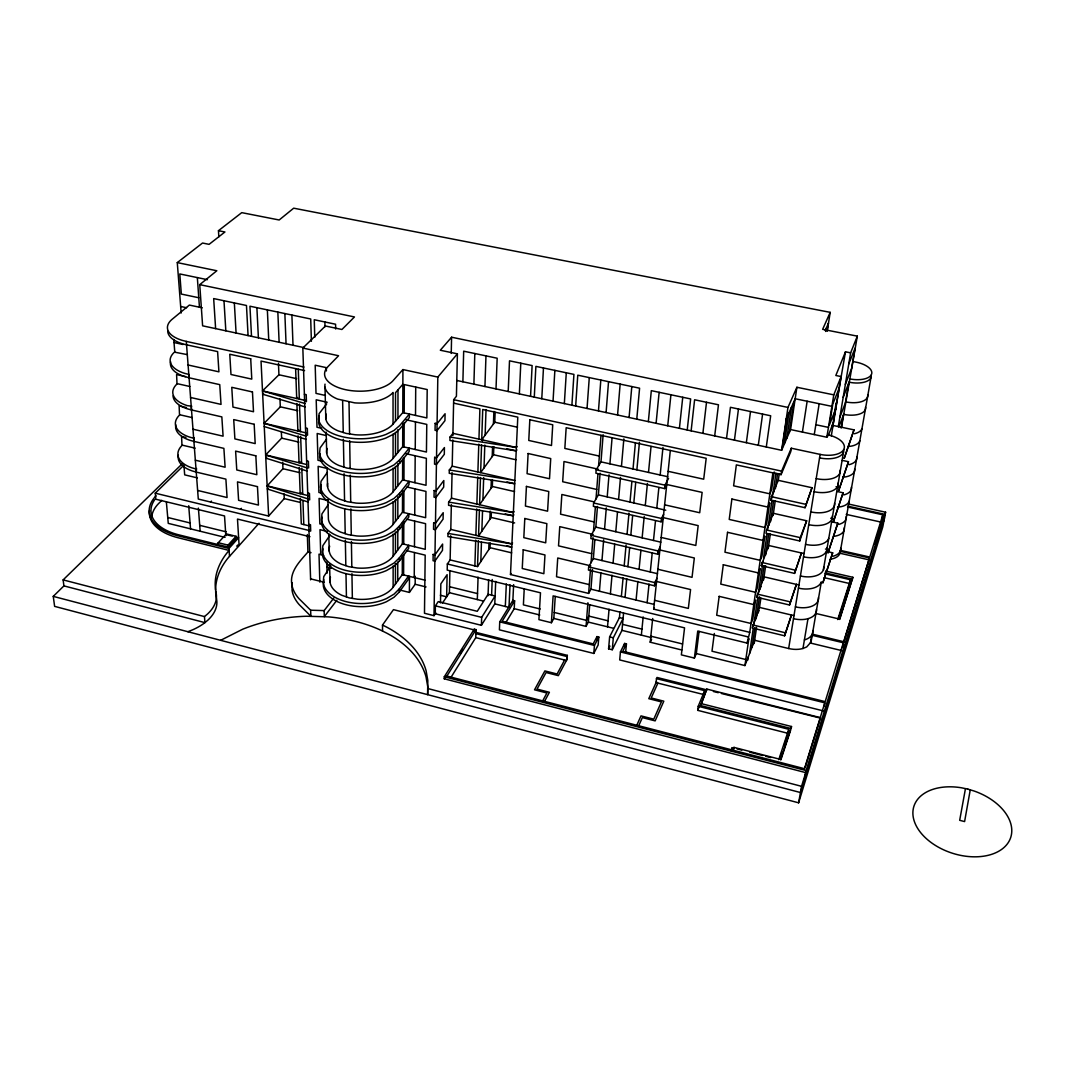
<?xml version="1.0" encoding="UTF-8"?>
<svg xmlns="http://www.w3.org/2000/svg" width="1065" height="1065" viewBox="0 0 1065 1065"><rect width="100%" height="100%" fill="white"/><g stroke="black" fill="none" stroke-linecap="round" stroke-linejoin="round"><path stroke-width="1.5" d="M395.448 584.033L395.461 563.638M395.461 553.081L395.474 532.167M395.474 521.344L395.488 499.911M395.488 488.808L395.488 466.523M395.501 455.434L395.501 432.563M395.514 421.181L395.514 392.679L402.876 384.265M397.738 580.864L397.764 562.08M397.778 549.966L397.804 529.092M397.817 518.282L397.844 496.889M397.871 485.813L397.897 463.555M397.911 452.492L397.937 429.661M397.951 418.305L397.99 389.857M399.388 591.874L399.402 588.759L408.481 576.125L408.454 579.214L399.388 591.874L394.063 597.239L386.542 601.672A39.711 23.363 -1.5 0 1 346.498 604.853A39.711 23.363 -1.5 0 1 323.321 585.856L323.827 579.733M399.455 560.936L399.455 557.74L408.64 545.307L408.627 548.475L399.455 560.936L394.05 566.221L386.435 570.574A40.19 23.044 -1.2 0 1 345.885 573.649A40.19 23.044 -1.2 0 1 322.429 554.852L322.961 548.834M399.508 529.212L399.521 525.95L408.827 513.716L408.8 516.964L399.508 529.212L394.05 534.417L386.329 538.69A40.696 22.684 -1 0 1 345.273 541.632A40.696 22.684 -1 0 1 321.524 523.075L322.056 517.151M399.575 496.689L399.575 493.348L409 481.34L408.987 484.668L399.575 496.689L394.037 501.801L386.222 505.981A41.216 22.312 -0.8 0 1 344.634 508.79A41.216 22.312 -0.8 0 1 320.592 490.499L321.137 484.668M399.641 463.328L399.641 459.894L409.186 448.139L409.173 451.547L399.641 463.328L394.037 468.334L386.116 472.421A41.748 21.899 -0.6 0 1 343.982 475.083A41.748 21.899 -0.6 0 1 319.633 457.071L319.979 453.57M330.443 577.163A32.962 19.343 -1.4 0 0 341.812 595.282L349.214 597.891L357.587 599.236A32.962 19.343 -1.4 0 0 393.145 587.214L402.29 574.607L402.344 555.863M329.644 546.185A33.374 19.077 -1.2 0 0 341.159 564.064L348.641 566.647L357.121 568.004A33.374 19.077 -1.2 0 0 393.131 556.21L402.384 543.802L402.45 522.995M327.913 499.805L328.406 519.334A33.787 18.784 -1 0 0 340.481 532.061L348.055 534.617L356.642 535.961A33.787 18.784 -1 0 0 393.105 524.419L402.477 512.225L402.543 490.898M327.594 483.457A34.226 18.464 -0.8 0 0 339.775 499.219L347.456 501.761L356.149 503.093A34.226 18.464 -0.8 0 0 393.091 491.83L402.583 479.849L402.65 459.268M327.141 448.458A34.666 18.118 -0.6 0 0 339.056 465.538L346.844 468.041L355.643 469.372A34.666 18.118 -0.6 0 0 393.078 458.389L402.677 446.661L402.756 423.923M326.263 414.192A35.118 17.759 -0.4 0 0 338.324 430.952L346.205 433.428L355.138 434.76A35.118 17.759 -0.4 0 0 393.052 424.083L402.783 412.608L402.916 369.568L437.822 377.077L457.404 353.846L440.298 350.239L451.587 337.206L787.954 407.416L796.9 387.274L833.775 394.849L841.11 376.571L835.825 375.492L845.477 351.809L850.629 352.835L857.325 336.141L822.646 329.325L830.194 312.351L293.687 208.181L279.176 219.989L241.755 212.641L218.458 230.692L218.831 236.803M403.608 574.927L403.688 554.625M403.728 544.122L403.808 521.717M403.835 512.545L403.915 491.218M403.954 480.169L404.034 458.003M404.074 446.981L404.168 422.605M404.194 412.914L404.301 384.585L427.198 389.55L426.852 417.933L402.783 412.608M399.734 590.023L409.386 592.42L409.493 576.325M414.232 577.536L414.431 552.535M414.471 546.704L414.671 521.091M414.724 515.114L414.924 488.848M414.977 482.725L415.19 455.793M415.244 449.51L415.457 421.873M415.51 415.417L415.723 387.061M409.386 592.42L415.164 584.259L415.23 576.232M474.87 630.094L393.464 609.646L382.508 625.048L386.688 627.125A124.765 79.196 -4.1 0 1 426.106 670.777L427.811 680.442L427.651 694.66L427.731 686.566L426.027 676.874A124.445 79.369 -4.2 0 0 386.702 633.129L381.057 630.32A124.445 79.369 -4.2 0 0 328.22 616.861L306.374 616.249A124.445 79.369 -4.2 0 0 242.687 629.215L220.655 640.318M406.763 550.685L425.188 555.145L424.482 613.267L434.001 615.65L437.822 377.077M481.393 625.315L481.673 617.367L495.105 596.014L488.089 594.297L477.266 611.297L438.248 601.619L435.385 605.839L435.252 613.773L481.393 625.315L494.786 603.882L495.704 581.397M440.471 602.91L440.83 583.86L447.114 574.674L446.648 596.813L440.391 595.268M182.168 463.847L63.128 579.893L63.927 585.896L53.25 596.373L54.621 606.371L798.617 802.81L801.546 786.316L805.739 772.631L444.265 678.804L444.305 676.768L474.245 629.175L476.028 629.615L475.762 637.615L450.974 677.367M451.24 353.42L451.587 337.206M450.668 535.788L450.136 559.937L447.34 563.984L447.207 570.108L540.488 592.806L538.917 619.63L551.404 622.719L553.827 618.446L555.251 596.453M451.347 504.69L450.801 529.438L447.979 533.419L447.912 536.56L511.772 547.064L507.007 545.932M452.066 472.647L451.493 498.18L448.631 502.108L448.565 505.316L513.223 515.793L513.876 514.794M452.785 439.978L452.199 466.164L449.31 470.011L449.244 473.299L514.701 483.736L506.94 481.966M517.058 446.528L516.379 447.486L452.931 433.335L450.002 437.103L449.923 440.484L516.219 450.868L516.898 449.909M442.374 603.176L449.417 592.699L449.896 570.813M452.878 435.585L453.677 399.681L456.419 396.26L457.404 353.846M462.889 381.776L463.674 351.184L497.169 358.226L496.01 388.898M473.898 384.146L474.804 353.527M474.884 565.914L475.709 540.128M475.869 535.376L476.707 508.95M476.867 504.091L477.732 476.907M477.892 472.008L478.784 444.158M478.944 439.139L479.902 408.88L453.597 403.129M474.191 631.172L474.245 629.175M450.136 559.937L477.533 566.553L478.385 540.767M479.41 509.576L478.544 536.014L491.165 517.444L491.351 512.545M480.475 477.533L479.583 504.717L492.336 486.479L492.576 480.142M481.553 444.771L480.635 472.634L493.534 454.742L493.84 446.634M482.445 440.937L482.525 438.687M477.32 599.582L478.079 577.11M484.934 386.515L485.973 355.87M480.808 561.614L481.46 542.325M481.846 531.155L482.525 511.386M482.911 499.938L483.683 477.613M484.016 467.948L484.801 445.077M485.134 435.159L486.013 409.759M488.742 549.62L488.981 543.23M489.873 519.347L490.18 511.173M491.018 488.342L491.324 480.435M492.203 456.579L492.576 446.847M493.414 424.03L493.894 411.423M488.036 595.721L488.635 579.64M477.533 566.553L490.033 547.69L490.206 542.897M592.499 569.562L590.942 589.185L588.626 593.405L510.494 574.528L517.79 417.147L482.725 409.493L481.726 439.752L494.759 422.233L495.132 412.262M491.591 595.442L492.216 579.506M508.205 391.521L509.509 360.822L532.114 365.575L530.556 396.313M499.738 621.867L499.405 629.828L593.791 653.444L598.144 645.004L598.81 637.043L597.012 636.59L593.205 643.899L502.161 621.241L514.608 600.806L512.877 600.38L499.738 621.867L594.443 645.457L598.81 637.043M505.316 606.478L506.328 583.939M510.029 584.831L508.977 607.383L494.786 603.882M519.361 393.917L520.785 363.205M512.798 601.965L513.623 584.658M514.608 600.806L514.235 608.687L505.955 622.359M524.22 588.905L523.394 604.867L540.208 608.994M534.284 397.125L535.895 366.373L573.928 374.387L571.892 405.206M541.779 398.736L543.47 367.971M553.041 401.159L554.865 370.367M564.344 403.582L566.287 372.777M551.404 622.719L553.121 595.881L684.555 627.857L681.36 654.869L694.38 658.077L696.324 653.577L699.079 631.372M575.672 406.018L577.763 375.186L639.586 388.193L636.777 419.157M474.804 632.091L567.326 655.361L566.434 660.486L475.762 637.615M567.326 655.361L567.046 659.355L558.326 675.636L546.092 672.521L537.026 689.095L549.407 692.29L544.295 701.835M587.041 408.467L589.278 377.609M598.463 410.917L600.82 380.032M594.829 540.035L593.365 558.526L588.679 566.886L588.426 570.055L654.456 585.79L656.572 581.477L690.573 589.557L688.336 608.421L654.602 600.314M597.465 506.487L595.841 527.108L591.115 535.336L590.862 538.571L657.744 554.199L659.887 549.966L694.327 557.993L692.037 577.337L657.851 569.269M600.088 473.219L598.384 494.892L593.618 502.973L593.351 506.301L661.125 521.81L663.269 517.643L698.174 525.617L695.818 545.453L661.192 537.452M603.136 434.72L600.993 461.864L596.174 469.785L595.907 473.193L664.587 488.582L666.743 484.495L702.128 492.403L699.705 512.744L664.613 504.81M553.827 618.446L586.056 626.393L587.907 602.763M588.626 593.405L590.543 568.976M591.035 562.693L592.979 537.652M593.485 531.209L595.362 507.166M596.014 498.913L597.958 473.872M598.597 465.804L600.98 435.319M586.056 626.393L588.346 622.093L589.704 604.907M606.091 412.554L608.541 381.656M593.791 653.444L594.443 645.457M599.435 591.221L600.94 572.983M601.965 560.563L603.669 539.848M604.547 529.132L606.304 507.899M607.21 496.902L609.02 474.83M609.926 463.847L612.056 437.968M596.746 639.772L597.012 636.59M617.567 415.017L620.149 384.106M607.529 626.806L609.06 609.207M610.391 593.871L612.016 575.207M613.054 563.185L614.718 544.055M615.783 531.728L617.487 512.119M618.579 499.485L620.509 477.4M621.454 466.417L623.85 438.9M608.581 648.838L609.633 636.857L619.444 617.607L623.078 618.499L613.32 637.775L612.255 649.743L608.581 648.838L609.979 646.069M629.082 417.493L631.798 386.555M829.928 559.298A17.772 9.825 9.9 0 0 839.992 553.241L840.418 550.379L869.786 557.048L882.818 514.808L847.527 507.007M619.391 618.166L619.99 611.709M621.374 596.506L623.078 577.842M624.183 565.808L626.074 545.08M627.045 534.337L628.989 513.09M630.001 502.081L631.878 481.553M633.023 468.986L635.392 443.067M292.13 582.662L292.05 590.236A66.935 39.432 -1.6 0 0 299.318 604.747L310.86 616.209L310.647 610.205L299.092 598.783A67.095 39.325 -1.5 0 1 291.81 584.326C289.547 571.186 300.197 560.989 307.918 552.016L307.332 534.55M612.255 649.743L621.973 630.36L623.584 613.147M625.035 597.398L626.779 578.721M627.897 566.687L629.668 547.543M630.813 535.216L632.637 515.593M633.808 502.946L635.725 482.418M636.883 469.838L639.439 442.295M625.688 651.86L626.446 643.886L624.636 643.433L620.429 651.926L619.697 659.927L823.338 710.888M624.33 646.628L624.636 643.433M648.345 421.647L651.314 390.655L690.652 398.936L687.218 429.994M636.071 600.061L637.895 581.37M639.067 569.336L640.93 550.179M642.128 537.838L644.205 516.565M645.284 505.542L647.427 483.43M648.505 472.421L651.035 446.488M656.093 423.298L659.142 392.306M641.343 635.126L643.18 616.941M319.007 419.344L318.648 422.765A42.294 21.46 -0.4 0 0 343.303 440.484A42.294 21.46 -0.4 0 0 386.009 437.981L394.023 433.988L399.708 429.089L409.359 417.56L409.373 414.059L399.708 425.561L394.023 430.446L385.996 434.427A42.347 21.42 -0.4 0 1 343.236 436.93A42.347 21.42 -0.4 0 1 318.555 419.237L319.127 413.633L326.715 403.848M647.134 602.723L649.038 584.033M650.276 571.985L652.233 552.815M653.484 540.474L655.494 520.825M656.786 508.165L658.876 487.61M660.167 475.017L662.976 447.433M667.728 425.8L670.923 394.782M654.456 585.79L654.789 582.608L656.905 578.322M657.744 554.199L658.09 550.951L660.22 546.718M661.125 521.81L661.471 518.469L663.615 514.315M664.587 488.582L664.946 485.147L668.54 478.385M681.773 649.996L650.209 642.208L652.685 618.512M772.897 472.873L749.747 632.357L653.67 609.127L670.324 450.468M679.417 428.316L682.745 397.272M707.027 689.92L656.999 677.473L656.479 678.631L656.04 682.652L704.125 694.646M691.132 430.832L694.606 399.774L718.462 404.793L714.695 435.904M702.887 433.362L706.508 402.277M694.38 658.077L697.735 631.066L747.084 643.074L748.855 638.547L744.928 665.572L696.324 653.577M726.53 438.447L730.444 407.309L770.687 415.776L766.281 446.994M788.566 730.643L788.113 733.359L697.708 710.342L698.227 706.281L704.657 690.626L656.479 678.631M734.437 440.151L738.458 409M700.903 703.539L791.508 726.516L791.175 728.54L700.637 705.562L706.814 689.082L820.489 717.65L805.073 767.639M704.298 693.302L704.657 690.626M706.814 689.082L700.637 705.562M714.309 633.489L711.992 651.208L745.806 659.515M746.352 442.707L750.505 411.529M758.293 445.277L762.607 414.072M747.084 643.074L749.747 632.357M731.761 750.372L732.148 747.63L731.043 750.652M733.665 749.441L733.958 747.377L780.672 759.452L791.508 726.516M774.202 471.968L771.632 489.674L769.862 493.84L733.612 485.813L736.354 464.886L781.071 474.657L790.763 451.693L791.282 448.219L820.13 454.396A20.568 10.317 8.8 0 0 844.026 448.897A20.568 10.317 8.8 0 0 827.771 434.839L826.839 437.236L790.576 429.568L781.63 450.295L456.805 380.471M760.889 598.131L759.505 607.423L752.209 628.004L784.599 635.805L791.468 615.024L784.599 635.805M789.511 605L796.407 584.392L789.511 605L756.709 597.239L764.031 576.831L798.963 584.991M794.557 573.396L801.466 552.988L794.557 573.396L761.302 565.688L768.664 545.48L804.048 553.574M766.52 529.984L766.028 533.325L799.735 540.98L806.658 520.772L773.403 513.317L766.52 529.984L800.268 537.639L806.658 520.772M778.275 480.342L811.983 487.73L805.047 507.712L770.874 500.111L771.38 496.689L778.275 480.342L779.234 473.885M747.856 659.981L748.336 656.706M749.56 653.537L753.115 629.242M753.94 623.571L757.827 597.092M758.44 592.872L762.407 565.715M763.525 558.14L767.12 533.538M767.772 529.092L771.965 500.417M772.791 494.826L775.972 473.046M755.578 617.474L755.125 620.549L756.509 616.994L759.478 596.813M769.13 525.112L769.449 522.888M773.975 492.003L774.308 489.727M752.13 646.868L754.979 627.485M761.475 583.234L764.058 565.701M765.629 555.011L768.744 533.791M770.527 521.717L773.629 500.563M775.373 488.675L777.623 473.446M781.63 450.295L787.954 407.416M782.069 449.297L786.662 418.079M754.18 643.526L756.563 627.391M763.565 579.972L765.668 565.715M768.184 548.701L770.341 534.071M773.084 515.527L775.267 500.736M784.333 444.038L788.939 412.927M781.071 474.657L781.604 471.129L791.282 448.219M786.849 438.194L791.455 407.203M789.338 432.43L793.944 401.545M790.576 429.568L796.9 387.274M802.411 432.071L807.15 401.225M825.761 331.455L826.28 328.206M827.119 330.456L828.144 323.973M827.212 331.282L830.194 312.351M814.272 434.573L819.171 403.715M799.735 540.98L800.268 537.639M805.047 507.712L811.983 487.73M744.928 665.572L754.659 640.278L788.659 648.518L820.13 454.396M826.839 437.236L833.775 394.849M832.298 426.266L832.817 423.151M833.323 420.036L833.842 416.908M834.361 413.792L836.158 402.889M831.312 435.838L841.11 376.571M832.284 428.09L845.477 351.809M838.301 426.559L850.629 352.835M788.659 648.518A19.064 11.409 10.2 0 0 802.97 648.479L807.976 618.685M841.164 428.09L843.32 415.257M845.424 402.77L848.752 383.054M841.496 427.211L857.325 336.141M845.517 642.128L812.382 634.181L811.783 635.193L810.438 643.047L841.883 650.635M811.304 640.558L812.049 636.151M812.502 633.529L821.328 581.903A19.529 11.103 9.7 0 1 798.444 588.133M823.391 569.815L843.48 452.266M837.809 523.155L828.011 552.815L837.809 523.155L831.765 521.81M843.081 492.789L833.296 522.09L843.081 492.789L836.957 491.458M848.472 461.704L838.688 490.592L848.472 461.704L842.269 460.373M832.67 552.815L822.872 582.821L832.67 552.815L828.197 551.79M853.997 429.861L844.226 458.323L853.997 429.861L833.283 425.507M840.445 550.725L870.984 377.503M804.634 778.808L806.112 770.554L884.749 514.315L847.86 506.168M970.255 789.857L964.597 821.581L959.685 820.303L965.462 788.633M824.217 706.055L824.803 702.833L620.429 651.926M824.763 573.822L850.456 579.759L849.75 583.567L824.11 577.629M839.699 619.471L852.852 577.283L825.455 570.973M842.468 647.493L843.334 642.767L811.783 635.193M844.279 640.491L869.493 557.98L840.325 551.351M881.7 520.705L882.818 514.808M883.338 521.69L884.749 514.315M848.872 504.118L885.601 512.212L882.792 526.869L798.617 802.81M884.389 516.166L885.601 512.212M884.549 517.723L800.441 792.533L53.25 596.373M824.803 702.833L804.474 768.69L446.887 676.062L476.028 629.615M843.334 642.767L825.175 701.635L622.812 651.274L626.446 643.886M843.666 641.689L869.493 557.98M874.645 544.175L881.407 522.183L846.222 514.382M852.852 577.283L839.553 619.085L815.564 613.4M837.729 619.564L850.456 579.759M838.98 617.301L849.271 585.098M780.845 759.944L790.656 730.111M778.741 759.691L788.792 729.299L698.227 706.281M779.58 759.225L782.083 751.624M784.093 745.527L787.607 734.877M733.093 749.747L733.958 747.377M838.861 426.919L843.773 414.085M839.859 417.227L845.876 401.612M752.715 626.713L753.541 624.623M758.04 613.094L759.052 610.498M828.197 435.771L833.629 421.82M843.187 397.312L849.191 381.909M835.799 408.694L829.382 425.002L832.83 404.008L839.233 387.926M845.344 384.398L851.641 368.397L855.035 348.228L848.765 363.99M756.709 597.239L757.854 594.323M759.625 589.89L761.022 586.389M761.302 565.688L763.046 561.388M697.708 710.342L699.465 706.055M770.874 500.111L772.618 495.971M786.236 419.051L795.182 398.749L831.898 406.351M825.215 330.603L828.49 323.188M638.507 726.157L642.368 717.597L655.148 720.885L663.814 701.183L651.208 697.974L657.904 683.118M636.551 725.744L641.01 715.88L653.777 719.168L661.392 701.888L648.785 698.68L656.559 681.494M650.209 642.208L651.594 639.28M653.67 609.127L654.203 608.048M542.458 701.276L546.904 692.995L534.524 689.8L544.894 670.91L557.101 674.012L564.623 660.02M811.051 642.035L806.711 646.921L802.97 648.479M444.265 678.804L446.022 676.009M460.107 653.591L462.743 649.384M510.494 574.528L511.147 573.489M447.979 533.419L511.919 543.922L512.571 542.91M448.631 502.108L513.37 512.571L514.022 511.573M434.001 615.65L435.825 612.921M336.82 600.287L324.319 616.595L324.146 610.604L333.798 598.091M330.829 565.874L323.747 576.631L323.228 582.741A39.751 23.337 -1.4 0 0 346.431 601.725A39.751 23.337 -1.4 0 0 386.528 598.543L394.063 594.124L399.402 588.759M330.043 535.056L322.868 545.639L322.336 551.67A40.244 23.004 -1.2 0 0 345.832 570.427A40.244 23.004 -1.2 0 0 386.422 567.379L394.05 563.026L399.455 557.74M328.246 504.664L321.963 513.889L321.43 519.813A40.75 22.645 -1 0 0 345.206 538.331A40.75 22.645 -1 0 0 386.329 535.402L394.05 531.142L399.521 525.95M229.494 556.289L228.975 548.462L238.627 537.705L237.016 537.306M236.044 536.294L228.043 545.134L218.312 542.724L218.445 544.681L228.176 547.091L236.164 538.251L236.044 536.294L226.379 533.911L216.834 544.282L179.013 534.896A54.661 29.421 -4.3 0 1 154.665 499.738M327.408 472.274L321.044 481.313L320.498 487.144A41.269 22.272 -0.8 0 0 344.567 505.409A41.269 22.272 -0.8 0 0 386.222 502.613L394.037 498.433L399.575 493.348M301.115 492.642L300.184 493.707L299.225 467.548M402.916 369.568L393.025 380.698A35.691 17.28 -0.1 0 1 345.566 389.684A35.691 17.28 -0.1 0 1 327.993 366.586L338.577 355.737L302.833 348.055L310.621 579.853M202.27 307.812L189.357 305.069L171.824 319.54A36.636 16.547 -2.4 0 0 182.261 340.374L186.295 341.412L198.29 499.059L268.646 516.059L284.235 498.606L284.022 493.867M258.995 523.274L227.644 558.486A124.246 73.059 -2 0 0 215.623 590.09M326.556 439.046L320.099 447.912L319.54 453.623A41.801 21.859 -0.6 0 0 343.915 471.609A41.801 21.859 -0.6 0 0 386.102 468.959L394.037 464.886L399.641 459.894M299.997 461.691L299.052 462.743L298.067 435.851M268.167 488.05L267.315 488.981L307.918 501.935M307.812 498.819L267.155 485.88L282.957 468.72L282.678 462.263M240.57 509.283L241.436 508.351M298.852 429.994L297.894 431.019L296.882 403.475M266.663 457.231L265.797 458.136L306.88 470.97M306.773 467.788L265.638 454.968L281.639 438.141L281.36 431.525M210.564 502.028L211.456 501.109M297.681 397.511L296.709 398.51L295.617 368.623M306.134 436.118L264.093 423.311L280.308 406.83L279.962 398.843M178.321 455.274A34.905 17.959 -3.5 0 0 192.392 470.996L196.24 472.088L196.532 468.467M161.813 500.364L158.326 503.825A54.488 29.54 -4.3 0 0 151.709 517.523M263.548 393.344L262.656 394.223L305.162 406.883M305.056 403.542L262.496 390.895L278.937 374.774L278.444 363.311M302.833 348.055L325.411 325.997L341.932 329.484L354.472 316.944L199.741 284.648L202.616 325.823L303.871 347.589M225.847 535.722L224.529 515.953L155.823 499.232L155.264 493.188L184.178 464.912M175.818 424.829A35.305 17.639 -3.2 0 0 190.009 440.311L193.897 441.389L194.203 437.715M185.949 437.475L181.583 436.464L181.982 445.45A34.945 17.919 -3.5 0 0 192.153 467.908L196 468.999M173.062 395.914A35.717 17.32 -2.9 0 0 187.573 408.893L191.514 409.958L191.314 406.684M191.807 406.218L187.32 405.659A35.771 17.28 -2.9 0 1 177.016 383.959L176.59 374.574L185.523 376.571M186.468 407.549L179.12 405.872L179.532 415.057A35.345 17.612 -3.2 0 0 189.77 437.156L193.657 438.234M170.613 361.781A36.143 16.96 -2.7 0 0 185.084 376.73L189.117 377.729L188.864 374.414L184.817 373.416A36.197 16.934 -2.6 0 1 174.447 352.129L187.4 354.645M63.927 585.896L204.933 622.626L204.467 616.582L207.475 614.052A51.919 29.927 -6.4 0 0 216.102 592.925A124.552 72.873 -2 0 1 227.244 552.615L229.108 550.419L178.241 537.785A56.365 30.392 -4.3 0 1 149.486 510.508M199.741 284.648L216.821 270.75L177.283 262.602L181.17 313.03M177.283 262.602L202.536 243.033L209.086 244.351L224.928 231.984L218.458 230.692M187.879 631.718L192.592 629.841A51.799 30.006 -6.5 0 0 204.706 622.812L207.941 620.096A51.799 30.006 -6.5 0 0 216.528 598.916A124.246 73.059 -2 0 1 215.649 591.355M310.647 610.205L324.146 610.604M450.002 437.103L516.379 447.486M449.31 470.011L514.861 480.435L452.199 466.164M853.078 361.554L856.167 362.167A19.037 8.8 8.6 0 1 871.529 374.294A19.037 8.8 8.6 0 1 849.644 378.887M207.409 279.682L179.799 273.945L181.33 294.073L198.769 297.747M815.83 424.735L828.45 427.385M180.664 306.467L186.615 307.745M186.295 341.412L303.964 367.052M453.677 399.681L781.604 471.129M304.55 370.58L261.032 361.075L268.646 516.059M836.078 486.665L839.247 487.357M174.008 342.531L183.034 344.501M278.937 374.774L296.589 378.647M494.759 422.233L517.497 427.225M188.092 365.002L218.924 371.831L217.606 351.596L186.548 344.807A36.583 16.587 -2.4 0 1 167.724 331.268M325.451 395.474L316.012 393.384L315.187 365.215L326.316 367.638L326.396 370.953M599.355 456.086L564.836 448.432L566.167 427.717L706.188 458.296L703.699 479.197L668.128 471.316M771.38 496.689L805.593 504.278M304.39 394.263L306.214 394.662L306.44 401.598L304.63 401.186M600.993 461.864L667.742 476.694M327.181 402.237L316.199 399.788L316.997 427.251L321.657 428.303M405.792 419.716L426.772 424.389L426.439 452.039L402.677 446.661M262.496 390.895L305.549 400.493M830.7 518.229L833.828 518.921M189.064 377.782L219.749 384.638L221.027 404.394L190.555 397.485M506.78 448.751L516.219 450.868M598.33 469.212L563.984 461.531L562.679 481.726L596.746 489.447M596.174 469.785L664.946 485.147M177.336 383.693L189.823 386.488M280.308 406.83L297.747 410.744M493.534 454.742L515.979 459.787M305.522 428.01L307.332 428.423L307.545 435.172L305.748 434.773M598.384 494.892L665.758 510.202M326.476 435.612L317.184 433.495L317.969 460.266L322.575 461.331M405.645 453.61L426.359 458.323L426.027 485.281L402.583 479.849M825.455 549.021L828.543 549.726M839.992 553.241L869.147 559.87M264.093 423.311L306.627 433.002M191.514 409.958L221.839 416.894L223.091 436.171L192.978 429.208M594.137 501.868L561.854 494.493L560.576 514.182L594.203 521.97M593.618 502.973L661.471 518.469M179.839 414.778L192.179 417.613M281.639 438.141L298.879 442.095M492.336 486.479L514.502 491.564M825.122 572.877L852.506 579.187M761.781 562.44L795.076 570.134M595.841 527.108L660.859 542.178M306.627 460.919L308.411 461.331L308.624 467.921L306.853 467.508M327.328 468.494L318.142 466.35L318.914 492.469L321.936 493.188M407.07 487.024L425.96 491.418L425.641 517.697L402.477 512.225M265.638 454.968L306.467 464.46M451.493 498.18L513.37 512.571M193.897 441.389L223.89 448.378L225.114 467.215L195.334 460.187M505.183 513.916L513.223 515.793M593.232 534.444L559.764 526.643L558.526 545.852L591.727 553.68M591.115 535.336L658.09 550.951M182.288 445.157L195.135 448.165M282.957 468.72L299.997 472.714M491.165 517.444L514.635 522.928M757.162 594.07L790.017 601.818M593.365 558.526L657.558 573.702M307.705 493.028L309.462 493.441L309.675 499.871L307.918 499.458M267.155 485.88L309.116 495.824M450.801 529.438L511.919 543.922M328.153 500.563L319.087 498.42L319.833 523.9L322.828 524.619M406.923 519.254L425.574 523.674L425.255 549.314L402.384 543.802M196.24 472.088L225.887 479.13L227.071 497.528L197.637 490.446M590.782 565.848L557.74 557.993L556.529 576.737L589.318 584.618M588.679 566.886L654.789 582.608M759.505 607.423L793.997 615.623M197.384 477.892L184.684 474.857L183.992 466.35M284.235 498.606L300.317 502.44M490.033 547.69L511.666 552.841M752.662 624.915L785.091 632.716M590.942 589.185L654.323 604.454M308.757 524.353L310.501 524.765L310.7 531.049L308.97 530.623M310.155 526.097L301.288 523.953L300.343 498.407M327.461 531.502L319.993 529.691L320.725 554.572M155.264 493.188L309.808 530.65M447.34 563.984L747.989 636.87M309.968 536.707L237.482 519.068L239.106 545.493L237.508 545.094M608.048 620.802L588.825 616.089L586.522 620.376L554.213 612.442M622.532 624.356L641.955 629.109M323.68 555.291L319.007 554.146L319.833 582.142M402.29 574.607L424.882 580.145M167.738 517.484L190.089 522.968M199.714 525.338L226.233 531.848M307.918 551.923L311.033 552.682M449.55 586.722L477.519 593.591M650.835 636.178L682.505 643.952M588.346 622.093L613.387 628.257M621.973 630.36L651.021 637.509M225.767 534.537L232.197 536.121M225.061 537.372L168.257 523.368L166.353 501.841M415.164 584.259L426.053 586.935M449.417 592.699L482.991 600.98M514.102 608.648L539.782 614.984M609.633 636.857L613.32 637.775M326.702 567.152L331.242 568.271M236.656 546.039L238.254 546.438M228.975 548.462L178.068 535.828A56.405 30.366 -4.3 0 1 156.049 495.824M713.43 691.505L718.223 692.703M721.418 693.488L820.596 718.143M435.385 605.839L481.673 617.367M310.594 578.867L324.346 582.302M475.895 633.622L566.726 656.479M736.967 748.881L741.799 750.133M749.827 752.209L762.686 755.524M765.895 756.363L770.714 757.614M444.305 676.768L806.112 770.554M63.128 579.893L204.467 616.582M427.731 688.523L801.546 786.316M264.253 426.572L306.254 439.379M173.768 339.469L174.767 351.863M188.705 505.742L190.555 528.866M198.396 508.098L200.153 531.235M197.345 277.592L199.435 307.199M228.19 544.961L228.323 546.931M228.043 545.134L228.176 547.091M215.623 328.619L213.666 298.573L246.468 305.482L248.078 335.595M223.983 300.743L225.833 330.816M234.34 302.926L236.084 333.026M251.513 336.34L249.942 306.214L310.714 318.994L311.393 341.293M256.891 307.679L258.396 337.818M267.355 309.875L268.739 340.041M277.845 312.085L279.123 342.278M284.861 313.563L286.059 343.769M291.89 315.04L293.008 345.26M298.28 369.209L299.332 399.109M299.518 404.061L300.49 431.605M300.663 436.45L301.621 463.342M301.794 468.147L302.726 494.306M302.939 500.603L303.791 524.566M314.761 337.272L314.255 319.74L335.568 324.226L335.675 329.018M326.809 562.12L327.101 573.183M318.901 415.816L318.968 418.172M324.892 321.976L325.011 326.769M324.998 387.181L325.81 418.825M326.156 432.097L326.702 453.197M327.075 467.708L327.567 486.692M328.779 533.711L329.231 551.164M329.578 564.197L330.043 582.222M342.624 400.613L343.249 432.497M343.383 439.312L343.915 467.096M344.048 473.739L344.567 500.803M344.727 509.097L345.206 533.658M345.34 540.141L345.832 565.675M345.992 573.835L346.431 596.906M349.014 402.038L349.56 433.921M349.679 440.75L350.145 468.533M350.265 475.19L350.718 502.254M350.838 508.91L351.277 535.123M351.397 541.606L351.823 567.152M351.943 573.662L352.355 598.397M382.508 625.048L382.535 631.052M393.052 424.083L393.038 392.479A35.531 17.413 -0.2 0 1 354.658 402.863L337.645 399.095A35.531 17.413 -0.2 0 1 325.025 384.132M393.065 434.081L393.078 458.389M393.078 468.147L393.091 491.83M393.091 501.682L393.105 524.419M393.118 534.031L393.131 556.21M393.131 565.941L393.145 587.214M843.733 449.563A20.541 10.344 8.8 0 1 819.571 457.883M851.414 487.144A18.225 9.479 9.4 0 1 843.72 494.932M840.671 548.155A17.799 9.811 9.8 0 1 833.07 556.236M812.808 630.573A19.13 11.369 10.1 0 1 804.394 639.945M816.429 609.393A19.29 11.262 10 0 1 793.492 618.698M840.218 470.158A20.381 10.464 9 0 1 816.203 478.611M818.439 597.625A19.383 11.209 9.9 0 1 795.409 606.864M844.252 527.841A17.932 9.705 9.7 0 1 833.895 536.347M846.236 516.538A18.012 9.638 9.6 0 1 838.581 524.473M867.695 394.782A18.877 8.946 8.8 0 1 845.756 401.904M826.946 547.863A19.769 10.93 9.5 0 1 803.529 556.809M871.157 375.2A19.01 8.826 8.7 0 1 849.085 382.202M832.391 515.926A20.022 10.743 9.3 0 1 808.734 524.672M828.77 538.318A19.862 10.863 9.4 0 1 805.553 544.361M834.561 503.239A20.115 10.677 9.2 0 1 810.811 511.906M823.684 566.939A19.623 11.036 9.6 0 1 800.414 575.992M854.636 468.893A18.358 9.385 9.3 0 1 842.655 477.227M865.512 407.176A18.784 9.026 8.9 0 1 843.653 414.378M837.995 483.164A20.275 10.557 9.1 0 1 814.086 491.711M861.958 428.676A18.651 9.132 9 0 1 854.356 433.761M856.726 457.071A18.438 9.319 9.2 0 1 848.978 464.713M849.178 501.202A18.145 9.545 9.5 0 1 837.489 507.193M859.828 440.804A18.571 9.212 9.1 0 1 847.94 446.541M433.162 554.399L433.069 560.709L434.866 561.149L442.481 550.339L442.601 544.055L434.973 554.838L433.162 554.399M433.655 522.848L433.548 529.318L435.372 529.758L443.08 519.121L443.2 512.691L435.478 523.288L433.655 522.848M434.147 490.512L434.041 497.142L435.891 497.568L443.679 487.131L443.812 480.528L435.998 490.938L434.147 490.512M434.653 457.338L434.547 464.14L436.41 464.566L444.305 454.329L444.424 447.566L436.53 457.75L434.653 457.338M435.172 423.298L435.066 430.287L436.956 430.699L444.944 420.688L445.077 413.753L437.063 423.724L435.172 423.298M523.208 549.793L522.249 568.497L543.856 573.689L544.974 554.958L523.208 549.793M524.792 518.495L523.82 537.665L545.706 542.817L546.851 523.634L524.792 518.495M526.429 486.412L525.431 506.061L547.583 511.187L548.755 491.511L526.429 486.412M528.107 453.517L527.082 473.672L549.513 478.744L550.725 458.576L528.107 453.517M529.824 419.783L528.773 440.457L551.497 445.49L552.735 424.789L529.824 419.783M719.168 596.36L716.692 615.237L751.038 623.491L752.795 619.031L755.538 600.167L753.78 604.587L719.168 596.36M723.295 564.743L720.765 584.113L755.564 592.313L757.322 587.92L760.144 568.564L758.373 572.917L723.295 564.743M727.541 532.314L724.945 552.189L760.21 560.336L761.968 556.01L764.856 536.161L763.099 540.434L727.541 532.314M731.895 499.046L729.219 519.427L764.963 527.521L766.733 523.274L769.702 502.893L767.932 507.1L731.895 499.046M967.885 789.138L961.575 787.807A50.854 32.948 17.8 0 0 917.884 828.73A50.854 32.948 17.8 0 0 1000.82 849.963A50.854 32.948 17.8 0 0 974.102 791.015L967.885 789.138M250.714 358.825L229.76 354.246L230.985 374.507L251.779 379.113L250.714 358.825M252.458 391.947L231.771 387.314L232.955 407.083L253.51 411.742L252.458 391.947M254.176 424.269L233.714 419.597L234.886 438.9L255.187 443.599L254.176 424.269M255.84 455.82L235.618 451.107L236.763 469.958L256.838 474.697L255.84 455.82M257.464 486.638L237.482 481.886L238.6 500.297L258.449 505.063L257.464 486.638"/></g></svg>
